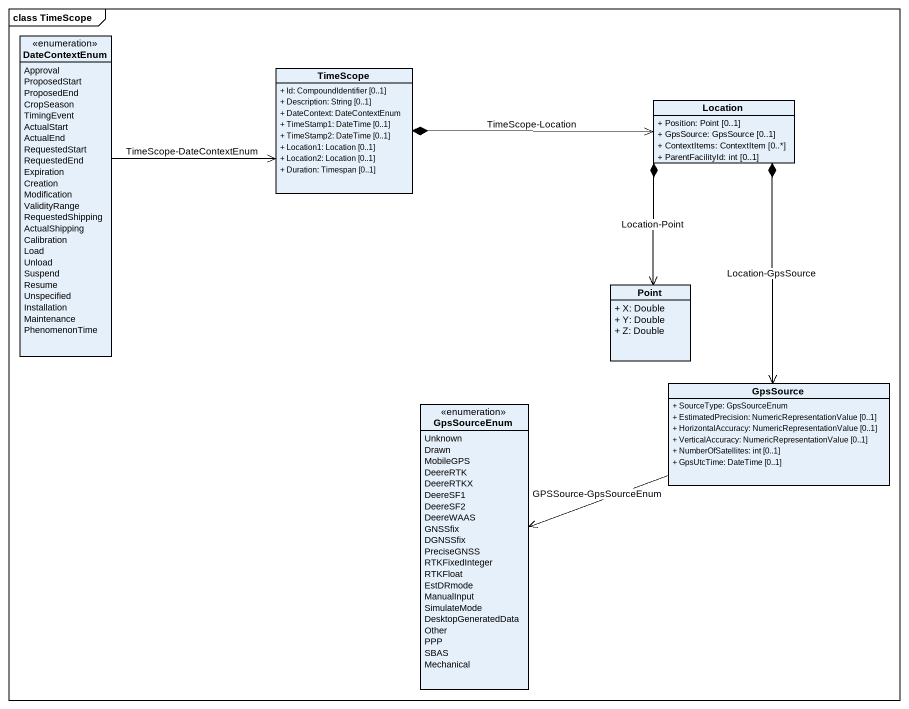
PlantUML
@startuml
mainframe class TimeScope
hide circle
hide empty members
skinparam classAttributeIconSize 0
enum DateContextEnum {
  Approval
  ProposedStart
  ProposedEnd
  CropSeason
  TimingEvent
  ActualStart
  ActualEnd
  RequestedStart
  RequestedEnd
  Expiration
  Creation
  Modification
  ValidityRange
  RequestedShipping
  ActualShipping
  Calibration
  Load
  Unload
  Suspend
  Resume
  Unspecified
  Installation
  Maintenance
  PhenomenonTime
}
class TimeScope {
  + Id: CompoundIdentifier [0..1]
  + Description: String [0..1]
  + DateContext: DateContextEnum
  + TimeStamp1: DateTime [0..1]
  + TimeStamp2: DateTime [0..1]
  + Location1: Location [0..1]
  + Location2: Location [0..1]
  + Duration: Timespan [0..1]
}
class Location {
  + Position: Point [0..1]
  + GpsSource: GpsSource [0..1]
  + ContextItems: ContextItem [0..*]
  + ParentFacilityId: int [0..1]
}
class Point {
  + X: Double
  + Y: Double
  + Z: Double
}
enum GpsSourceEnum {
  Unknown
  Drawn
  MobileGPS
  DeereRTK
  DeereRTKX
  DeereSF1
  DeereSF2
  DeereWAAS
  GNSSfix
  DGNSSfix
  PreciseGNSS
  RTKFixedInteger
  RTKFloat
  EstDRmode
  ManualInput
  SimulateMode
  DesktopGeneratedData
  Other
  PPP
  SBAS
  Mechanical
}
class GpsSource {
  + SourceType: GpsSourceEnum
  + EstimatedPrecision: NumericRepresentationValue [0..1]
  + HorizontalAccuracy: NumericRepresentationValue [0..1]
  + VerticalAccuracy: NumericRepresentationValue [0..1]
  + NumberOfSatellites: int [0..1]
  + GpsUtcTime: DateTime [0..1]
}
TimeScope <-left- DateContextEnum : TimeScope-DateContextEnum
Location <-left-* TimeScope : TimeScope-Location
Point <-up-* Location : Location-Point
GpsSourceEnum <-right- GpsSource : GPSSource-GpsSourceEnum
GpsSource <-up-* Location : Location-GpsSource
@enduml
